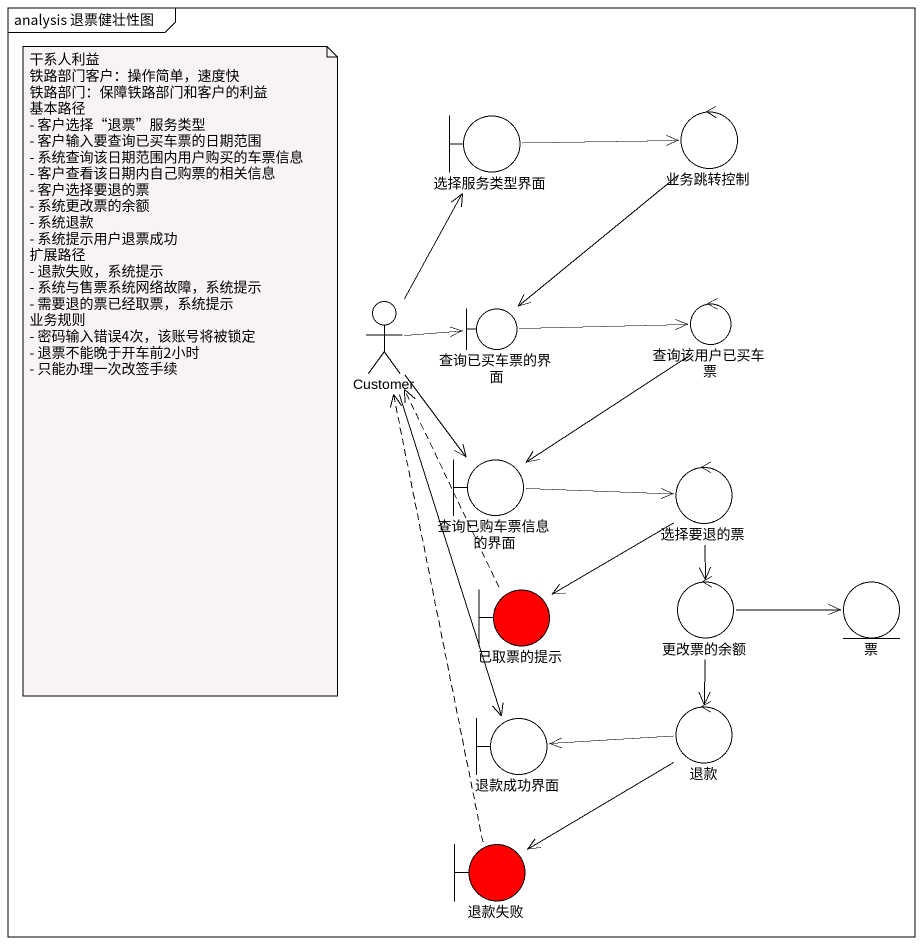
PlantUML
@startuml
mainframe analysis 退票健壮性图
control 业务跳转控制
boundary 选择服务类型界面
actor Customer
boundary 查询已买车票的界面
control 查询该用户已买车票
boundary 查询已购车票信息的界面
control 选择要退的票
boundary 已取票的提示 #FF0000
control 更改票的余额
entity 票
boundary 退款成功界面
control 退款
boundary 退款失败 #FF0000
业务跳转控制 --> 查询已买车票的界面
选择服务类型界面 -right-> 业务跳转控制
Customer -up-> 选择服务类型界面
Customer -right-> 查询已买车票的界面
Customer --> 查询已购车票信息的界面
Customer --> 退款成功界面
查询已买车票的界面 -right-> 查询该用户已买车票
查询该用户已买车票 --> 查询已购车票信息的界面
查询已购车票信息的界面 -right-> 选择要退的票
选择要退的票 --> 已取票的提示
选择要退的票 --> 更改票的余额
已取票的提示 .up.> Customer
更改票的余额 -right-> 票
更改票的余额 --> 退款
退款 -left-> 退款成功界面
退款 --> 退款失败
退款失败 .up.> Customer
note as N1
  干系人利益
  铁路部门客户：操作简单，速度快
  铁路部门：保障铁路部门和客户的利益
  基本路径
  - 客户选择“退票”服务类型
  - 客户输入要查询已买车票的日期范围
  - 系统查询该日期范围内用户购买的车票信息
  - 客户查看该日期内自己购票的相关信息
  - 客户选择要退的票
  - 系统更改票的余额
  - 系统退款
  - 系统提示用户退票成功
  扩展路径
  - 退款失败，系统提示
  - 系统与售票系统网络故障，系统提示
  - 需要退的票已经取票，系统提示
  业务规则
  - 密码输入错误4次，该账号将被锁定
  - 退票不能晚于开车前2小时
  - 只能办理一次改签手续
end note
@enduml
